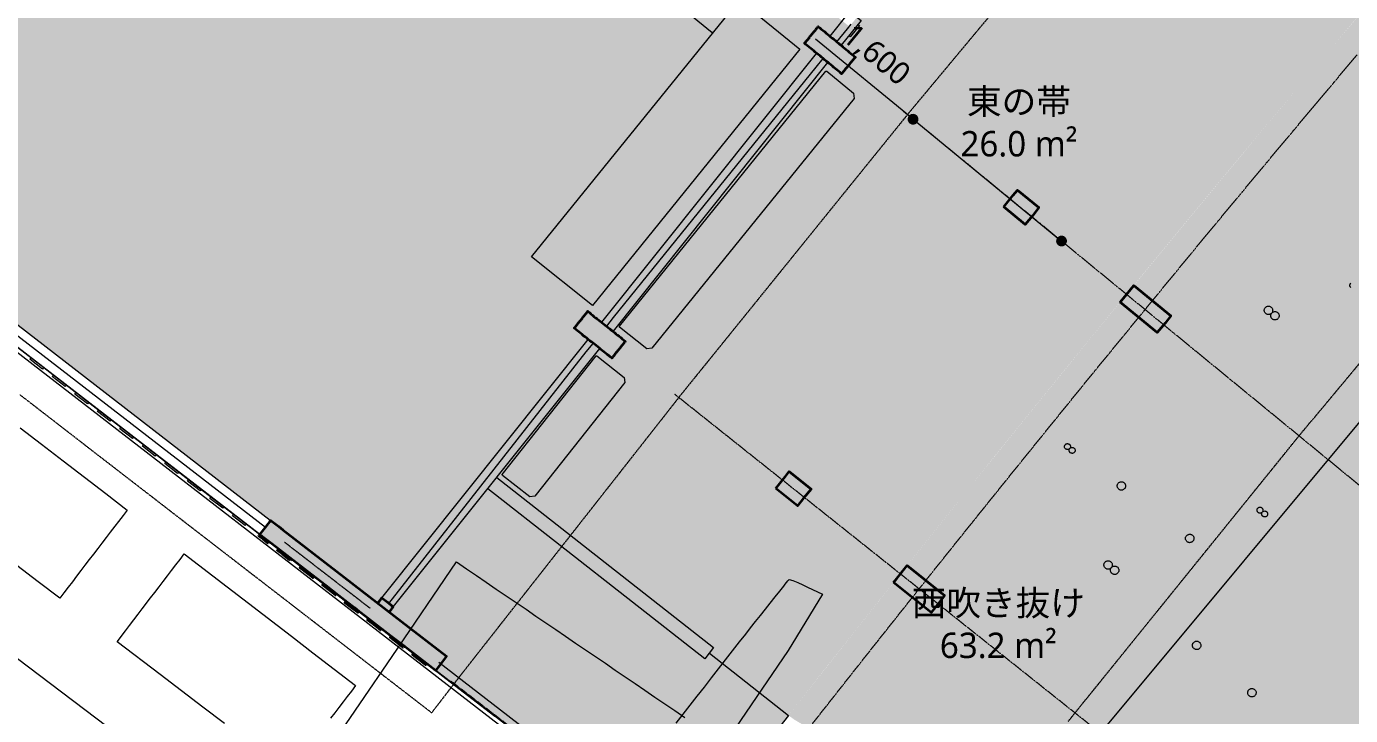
# Model space of a CAD drawing. Header units: millimetres. Extents: x -31757 to 121236, y -27283 to 63658.
# Drawn here: x 35036 to 46065, y 30029 to 35771 of the extents above; entities that cross this region are included whole.
import ezdxf

# ---------------------------------------------------------------- set-up
doc = ezdxf.new("R2010")
doc.units = ezdxf.units.MM
for name, pattern in [('DASHDOT', [3.556, 2.54, -0.508, 0, -0.508]), ('DASHED', [1.524, 1.27, -0.254]), ('PHANTOM', [6.35, 3.175, -0.635, 0.635, -0.635, 0.635, -0.635])]:
    doc.linetypes.add(name, pattern=pattern)
for name, color, linetype, lineweight in [('01_切断（構造・壁）', 7, 'Continuous', 35), ('03_切断（ガラス）', 5, 'Continuous', 13), ('06_部屋の色', 8, 'Continuous', 0), ('07_切断（建具）', 7, 'Continuous', 18), ('10_見えがかり', 7, 'Continuous', 13), ('11_見えがかり（家具）', 8, 'Continuous', 9), ('13_見えがかり（窓台・隠れた窓）', 7, 'DASHED', 9), ('20_上部（屋根の外形・梁）', 8, 'PHANTOM', 9), ('30_敷地・外構', 8, 'Continuous', 9), ('40_通り芯', 1, 'DASHDOT', 9), ('50_寸法', 3, 'Continuous', 9), ('60_部屋名・面積', 7, 'Continuous', 13)]:
    doc.layers.add(name, color=color, linetype=linetype, lineweight=lineweight)
doc.styles.add('JP', font='NotoSansCJKjp-Regular.otf')

msp = doc.modelspace()

# ---------------------------------------------------------------- hatches: boundary and pattern name
at = {"layer": '01_切断（構造・壁）'}
for points in [[(41836, 35389), (41831, 35382), (41826, 35377), (41813, 35388), (41801, 35398), (41787, 35409), (41775, 35419), (41761, 35430), (41749, 35440), (41736, 35452), (41723, 35462), (41710, 35473), (41698, 35483), (41684, 35494), (41672, 35504), (41658, 35515), (41646, 35525), (41632, 35536), (41620, 35546), (41607, 35557), (41595, 35567), (41581, 35578), (41569, 35588), (41555, 35599), (41543, 35609), (41529, 35621), (41517, 35631), (41522, 35637), (41527, 35642), (41532, 35648), (41536, 35654), (41541, 35660), (41546, 35665), (41551, 35672), (41555, 35677), (41560, 35683), (41565, 35689), (41570, 35695), (41574, 35700), (41579, 35706), (41584, 35712), (41589, 35718), (41593, 35723), (41598, 35730), (41603, 35735), (41608, 35741), (41612, 35747), (41617, 35753), (41622, 35758), (41627, 35764), (41631, 35770), (41645, 35759), (41657, 35749), (41671, 35738), (41683, 35728), (41697, 35716), (41709, 35706), (41722, 35695), (41734, 35685), (41748, 35674), (41760, 35664), (41774, 35653), (41786, 35643), (41800, 35632), (41812, 35622), (41825, 35611), (41837, 35601), (41851, 35589), (41863, 35579), (41877, 35568), (41889, 35558), (41903, 35547), (41915, 35537), (41928, 35526), (41941, 35516), (41936, 35510), (41931, 35504), (41926, 35498), (41922, 35493), (41917, 35487), (41912, 35481), (41907, 35475), (41903, 35470), (41898, 35464), (41893, 35458), (41888, 35452), (41884, 35446), (41879, 35440), (41874, 35435), (41869, 35429), (41865, 35423), (41859, 35417), (41855, 35412), (41850, 35406), (41846, 35400), (41840, 35394)], [(43176, 34269), (43256, 34366), (43291, 34408), (43470, 34261), (43416, 34194), (43356, 34122)], [(44146, 33474), (44173, 33506), (44260, 33613), (44569, 33359), (44520, 33299), (44455, 33220)], [(39921, 33019), (39916, 33012), (39912, 33007), (39898, 33018), (39886, 33028), (39872, 33038), (39860, 33048), (39846, 33059), (39834, 33069), (39820, 33080), (39808, 33090), (39794, 33101), (39782, 33111), (39768, 33122), (39756, 33131), (39742, 33142), (39729, 33152), (39716, 33163), (39703, 33173), (39690, 33184), (39677, 33194), (39664, 33205), (39651, 33214), (39637, 33225), (39625, 33235), (39611, 33246), (39599, 33256), (39604, 33262), (39608, 33268), (39613, 33274), (39618, 33279), (39623, 33286), (39627, 33291), (39632, 33297), (39636, 33303), (39641, 33309), (39646, 33315), (39651, 33321), (39655, 33326), (39660, 33332), (39664, 33338), (39669, 33344), (39674, 33350), (39679, 33356), (39683, 33362), (39688, 33368), (39693, 33373), (39697, 33379), (39702, 33385), (39707, 33391), (39711, 33397), (39725, 33386), (39737, 33376), (39751, 33365), (39763, 33355), (39777, 33344), (39789, 33334), (39803, 33323), (39816, 33314), (39829, 33303), (39842, 33293), (39855, 33282), (39868, 33272), (39881, 33261), (39894, 33251), (39907, 33240), (39920, 33231), (39934, 33220), (39946, 33210), (39960, 33199), (39972, 33189), (39986, 33178), (39998, 33168), (40012, 33157), (40024, 33147), (40019, 33141), (40015, 33136), (40010, 33130), (40005, 33124), (40000, 33118), (39996, 33112), (39991, 33106), (39987, 33101), (39982, 33094), (39977, 33089), (39972, 33083), (39968, 33077), (39963, 33071), (39959, 33065), (39954, 33059), (39949, 33054), (39944, 33048), (39940, 33042), (39935, 33036), (39931, 33030), (39926, 33024)], [(41277, 31920), (41355, 32017), (41389, 32061), (41571, 31916), (41509, 31839), (41459, 31775)], [(37138, 31603), (37171, 31577), (37621, 31230), (38161, 30813), (38535, 30523), (38535, 30523), (38535, 30523), (38475, 30445), (38445, 30406), (38444, 30405), (38444, 30405), (38444, 30405), (38207, 30587), (38193, 30599), (38189, 30601), (38069, 30694), (37635, 31030), (37529, 31111), (37349, 31250), (37080, 31459), (37003, 31518), (36980, 31536), (37023, 31592), (37051, 31629), (37063, 31644), (37067, 31649), (37071, 31655), (37071, 31655), (37071, 31655)], [(37006, 31497), (36971, 31524), (36975, 31530), (36980, 31536), (37015, 31509), (37055, 31478), (37049, 31470), (37046, 31466)], [(37233, 31321), (37167, 31373), (37128, 31402), (37127, 31404), (37133, 31411), (37136, 31415), (37137, 31414), (37176, 31385), (37243, 31333), (37239, 31329)], [(37382, 31206), (37314, 31259), (37317, 31263), (37323, 31270), (37392, 31218), (37430, 31188), (37427, 31184), (37421, 31176)], [(42259, 31138), (42285, 31171), (42371, 31278), (42684, 31029), (42636, 30969), (42572, 30888)], [(37570, 31061), (37502, 31114), (37505, 31118), (37511, 31126), (37579, 31073), (37618, 31043), (37614, 31039), (37609, 31031)], [(37758, 30916), (37689, 30969), (37693, 30973), (37698, 30981), (37767, 30928), (37805, 30898), (37802, 30894), (37796, 30886)], [(37914, 30795), (37877, 30824), (37883, 30832), (37886, 30836), (37923, 30807), (37993, 30753), (37987, 30745), (37984, 30741)], [(38102, 30650), (38064, 30679), (38070, 30687), (38074, 30691), (38111, 30662), (38180, 30608), (38174, 30600), (38171, 30596)], [(38289, 30505), (38252, 30534), (38258, 30542), (38261, 30546), (38298, 30517), (38368, 30463), (38362, 30455), (38359, 30451)]]:
    msp.add_hatch(color=7, dxfattribs=at).paths.add_polyline_path(points)
at = {"layer": '06_部屋の色', "true_color": 0xe9dfcf}
h = msp.add_hatch(color=8, dxfattribs=at)
h.paths.add_polyline_path([(41967, 30770), (42315, 31207), (42442, 31367), (42919, 31963), (43399, 32557), (43881, 33150), (44200, 33539), (44365, 33740), (44851, 34329), (45339, 34916), (45829, 35501), (46125, 35850), (46125, 35850), (46187, 35924), (46189, 35923), (47685, 37667), (47984, 38015), (47986, 38017), (48082, 38128), (48082, 38129), (48082, 38129), (48097, 38145), (48132, 38185), (48164, 38221), (48182, 38241), (49656, 39910), (49971, 40267), (49973, 40268), (50070, 40378), (50070, 40378), (50070, 40378), (50070, 40378), (50070, 40378), (50081, 40390), (50128, 40442), (50171, 40490), (51671, 42137), (51991, 42489), (51993, 42491), (52091, 42599), (52092, 42600), (52107, 42616), (52194, 42709), (52633, 43177), (52741, 43293), (52764, 43317), (54145, 44790), (54145, 44790), (54145, 44790), (54145, 44790), (56062, 46776), (56226, 46947), (56230, 46951), (56619, 47342), (56654, 47378), (56651, 47382), (57158, 47895), (57697, 48436), (58061, 48799), (58064, 48796), (58321, 49055), (58347, 49081), (58347, 49081), (60377, 51065), (60491, 51176), (60495, 51180), (60495, 51180), (60495, 51180), (60613, 51292), (60817, 51486), (60930, 51593), (60929, 51595), (61146, 51801), (61148, 51800), (61658, 52283), (61656, 52285), (62561, 53144), (62563, 53142), (62607, 53185), (62934, 52836), (62999, 52898), (62999, 52898), (62999, 52898), (62999, 52898), (63065, 52959), (62739, 53308), (62784, 53349), (62782, 53351), (64437, 54875), (64438, 54874), (64815, 55221), (64813, 55222), (64880, 55283), (66090, 53950), (65530, 53441), (64973, 52929), (64418, 52415), (63902, 51934), (63312, 51381), (62763, 50861), (62215, 50339), (61742, 49884), (61125, 49288), (60583, 48760), (60044, 48230), (59613, 47804), (58970, 47163), (58436, 46627), (57904, 46089), (57514, 45692), (57514, 45692), (57374, 45549), (56846, 45006), (56320, 44462), (55796, 43916), (55448, 43551), (55448, 43551), (55274, 43368), (54754, 42818), (54236, 42266), (53721, 41713), (53416, 41383), (53207, 41157), (52695, 40599), (52186, 40040), (51679, 39478), (51412, 39181), (51173, 38915), (50670, 38350), (50169, 37783), (49670, 37214), (49441, 36952), (49173, 36643), (48678, 36070), (48186, 35496), (47695, 34920), (47499, 34688), (47207, 34342), (46721, 33762), (46236, 33180), (45755, 32597), (45595, 32401), (45275, 32011), (44797, 31424), (44322, 30835), (43849, 30245), (43726, 30090), (43378, 29652), (43230, 29465), (42762, 29834), (42720, 29861), (42671, 29881), (42618, 29894), (42562, 29903), (42502, 29908), (42441, 29911), (42316, 29914), (42255, 29917), (42192, 29917), (42123, 29911), (42051, 29900), (41904, 29875), (41834, 29866), (41767, 29862), (41707, 29867), (41655, 29881), (41608, 29902), (41561, 29923), (41515, 29946), (41471, 29971), (41429, 29997), (41388, 30026), (40499, 28894), (41023, 29569), (41494, 30170)])
h.paths.add_polyline_path([(46390, 35759), (46284, 35849), (46279, 35843), (46218, 35771), (46336, 35671), (46342, 35678), (46402, 35750)], flags=0)
at = {"layer": '06_部屋の色', "true_color": 0xc9c1e3}
msp.add_hatch(color=8, dxfattribs=at).paths.add_polyline_path([(31827, 37732), (31827, 37734), (31827, 37734), (31827, 37735), (31827, 37735), (31828, 37738), (31830, 37744), (31870, 37913), (31870, 37913), (31922, 38079), (31926, 38092), (31989, 38254), (31994, 38266), (32067, 38424), (32072, 38436), (32156, 38589), (32162, 38600), (32256, 38749), (32263, 38760), (32273, 38774), (32283, 38789), (32399, 38959), (32423, 38995), (34416, 41918), (41890, 35770), (41407, 35180), (40926, 34589), (40447, 33995), (39970, 33400), (39495, 32804), (39023, 32205), (38553, 31605), (38240, 31204), (38022, 30922), (33553, 34376), (33243, 34616), (32897, 34883), (32878, 34898), (32877, 34898), (32874, 34901), (32730, 35020), (32594, 35149), (32592, 35150), (32591, 35152), (32591, 35152), (32473, 35278), (32366, 35178), (32362, 35175), (32352, 35186), (32227, 35339), (32113, 35499), (32010, 35667), (31918, 35841), (31839, 36017), (31972, 36076), (31978, 36079), (31913, 36254), (31913, 36257), (31860, 36434), (31860, 36436), (31819, 36616), (31818, 36619), (31790, 36801), (31789, 36803), (31772, 36987), (31772, 36988), (31768, 37172), (31768, 37174), (31768, 37174), (31768, 37177), (31775, 37361), (31775, 37364), (31795, 37547), (31795, 37550), (31827, 37731), (31827, 37732), (31827, 37732)])
at = {"layer": '06_部屋の色', "true_color": 0xe9dfcf}
for points in [[(46010, 35948), (46124, 35851), (45802, 35468), (45480, 35085), (45159, 34701), (44839, 34316), (44361, 33737), (44044, 33350), (43727, 32962), (43412, 32574), (43097, 32185), (42627, 31599), (42315, 31208), (42003, 30816), (41693, 30424), (41384, 30030), (38866, 32005), (39338, 32604), (39653, 33003), (39970, 33400), (40288, 33797), (40606, 34193), (40926, 34589), (41246, 34983), (41568, 35377), (41890, 35770), (42214, 36162), (42538, 36553), (42863, 36944), (43190, 37334), (43681, 37917), (45590, 36303), (46077, 36877), (46567, 37450), (47058, 38021), (47552, 38590), (47967, 38228), (47474, 37661), (46984, 37092), (46496, 36520)], [(44203, 33543), (46119, 35842), (46336, 35659), (46342, 35667), (56560, 27029), (55663, 25952), (55690, 25929), (54793, 24853)], [(43918, 27824), (43896, 27877), (43875, 27931), (43855, 27987), (43836, 28044), (43818, 28102), (43800, 28160), (43782, 28218), (43764, 28276), (43746, 28334), (43727, 28391), (43707, 28447), (43687, 28502), (43665, 28555), (43643, 28608), (43623, 28664), (43605, 28722), (43588, 28781), (43571, 28841), (43555, 28901), (43538, 28961), (43521, 29020), (43503, 29077), (43483, 29133), (43462, 29187), (43438, 29238), (43411, 29285), (43382, 29328), (43348, 29367), (43311, 29400), (43272, 29431), (43233, 29462), (43230, 29465), (43333, 29596), (43625, 29964), (43723, 30086), (43918, 30331), (44212, 30698), (44507, 31064), (44802, 31430), (45098, 31795), (45396, 32159), (45595, 32402), (45693, 32522), (45992, 32885), (46292, 33247), (46592, 33608), (46894, 33969), (47196, 34329), (47499, 34688), (55441, 27974), (55154, 27633), (54867, 27292), (54581, 26949), (54296, 26606), (54012, 26263), (53728, 25919), (53637, 25808), (53634, 25804), (53445, 25574), (53163, 25228), (52882, 24882), (52602, 24535), (52322, 24188), (52044, 23840), (51858, 23607), (51766, 23491), (51489, 23142), (51212, 22792), (50973, 22487), (50940, 22519), (50904, 22553), (50867, 22587), (50829, 22620), (50753, 22686), (50715, 22718), (50677, 22751), (50639, 22783), (50601, 22816), (50563, 22848), (50524, 22880), (50486, 22912), (50447, 22943), (50408, 22974), (50369, 23005), (50328, 23035), (50286, 23062), (50242, 23087), (50197, 23110), (50150, 23132), (50102, 23152), (50054, 23171), (50005, 23190), (49956, 23209), (49907, 23227), (49858, 23246), (49810, 23265), (49762, 23286), (49716, 23307), (49670, 23330), (49626, 23355), (49584, 23382), (49543, 23412), (49506, 23445), (49471, 23481), (49439, 23522), (49410, 23565), (49382, 23611), (49356, 23658), (49331, 23708), (49307, 23758), (49259, 23859), (49235, 23910), (49210, 23959), (49184, 24007), (49157, 24053), (49129, 24099), (49102, 24145), (49076, 24193), (49050, 24241), (49025, 24289), (48999, 24338), (48973, 24386), (48947, 24433), (48920, 24480), (48892, 24526), (48863, 24570), (48833, 24612), (48801, 24652), (48767, 24690), (48731, 24726), (48693, 24758), (48653, 24787), (48610, 24814), (48565, 24838), (48519, 24860), (48471, 24879), (48421, 24897), (48370, 24913), (48319, 24928), (48266, 24942), (48213, 24956), (48159, 24968), (48105, 24981), (48052, 24993), (47998, 25006), (47945, 25019), (47893, 25034), (47841, 25049), (47790, 25065), (47740, 25082), (47688, 25097), (47636, 25111), (47583, 25125), (47530, 25138), (47477, 25151), (47423, 25164), (47370, 25178), (47318, 25192), (47266, 25207), (47216, 25224), (47166, 25241), (47118, 25261), (47071, 25283), (47026, 25306), (46984, 25333), (46943, 25362), (46905, 25395), (46869, 25430), (46835, 25468), (46803, 25508), (46773, 25551), (46744, 25595), (46716, 25640), (46689, 25687), (46663, 25734), (46637, 25782), (46611, 25830), (46584, 25877), (46558, 25924), (46530, 25970), (46502, 26015), (46473, 26059), (46442, 26100), (46409, 26140), (46375, 26177), (46339, 26212), (46303, 26248), (46267, 26283), (46231, 26318), (46195, 26353), (46159, 26388), (46123, 26423), (46087, 26458), (46050, 26492), (46013, 26526), (45976, 26560), (45939, 26593), (45901, 26626), (45863, 26659), (45825, 26691), (45787, 26723), (45748, 26755), (45709, 26786), (45667, 26814), (45623, 26838), (45575, 26859), (45525, 26875), (45472, 26889), (45418, 26901), (45363, 26912), (45307, 26921), (45250, 26931), (45194, 26940), (45138, 26950), (45084, 26962), (45031, 26975), (44980, 26991), (44932, 27011), (44886, 27034), (44843, 27059), (44799, 27084), (44755, 27110), (44712, 27135), (44669, 27161), (44626, 27188), (44583, 27214), (44540, 27241), (44498, 27267), (44456, 27295), (44414, 27322), (44372, 27350), (44331, 27379), (44290, 27407), (44249, 27436), (44209, 27466), (44169, 27496), (44129, 27527), (44091, 27559), (44056, 27596), (44024, 27636), (43994, 27679), (43967, 27725), (43941, 27773)], [(53004, 22695), (42316, 31208), (44203, 33543), (54766, 24875), (53885, 23785), (53912, 23763), (53031, 22673)], [(41389, 30026), (42316, 31208), (53004, 22695), (52139, 21593), (52167, 21571), (52138, 21534), (52059, 21596), (52020, 21627), (51980, 21658), (51941, 21688), (51902, 21719), (51862, 21750), (51823, 21781), (51784, 21812), (51705, 21874), (51666, 21904), (51626, 21935), (51587, 21966), (51548, 21997), (51508, 22028), (51469, 22059), (51430, 22090), (51390, 22120), (51351, 22151), (51311, 22182), (51272, 22213), (51233, 22244), (51195, 22277), (51158, 22310), (51121, 22344), (51085, 22379), (51049, 22414), (51012, 22449), (50976, 22484), (50940, 22519), (50904, 22553), (50867, 22587), (50829, 22620), (50753, 22686), (50715, 22718), (50677, 22751), (50639, 22783), (50601, 22816), (50563, 22848), (50524, 22880), (50486, 22912), (50447, 22943), (50408, 22974), (50369, 23005), (50328, 23035), (50286, 23062), (50242, 23087), (50197, 23110), (50150, 23132), (50102, 23152), (50054, 23171), (50005, 23190), (49956, 23209), (49907, 23227), (49858, 23246), (49810, 23265), (49762, 23286), (49716, 23307), (49670, 23330), (49626, 23355), (49584, 23382), (49543, 23412), (49506, 23445), (49471, 23481), (49439, 23522), (49410, 23565), (49382, 23611), (49356, 23658), (49331, 23708), (49307, 23758), (49259, 23859), (49235, 23910), (49210, 23959), (49184, 24007), (49157, 24053), (49129, 24099), (49102, 24145), (49076, 24193), (49050, 24241), (49025, 24289), (48999, 24338), (48973, 24386), (48947, 24433), (48920, 24480), (48892, 24526), (48863, 24570), (48833, 24612), (48801, 24652), (48767, 24690), (48731, 24726), (48693, 24758), (48653, 24787), (48610, 24814), (48565, 24838), (48519, 24860), (48471, 24879), (48421, 24897), (48370, 24913), (48319, 24928), (48266, 24942), (48213, 24956), (48159, 24968), (48105, 24981), (48052, 24993), (47998, 25006), (47945, 25019), (47893, 25034), (47841, 25049), (47790, 25065), (47740, 25082), (47688, 25097), (47636, 25111), (47583, 25125), (47530, 25138), (47477, 25151), (47423, 25164), (47370, 25178), (47318, 25192), (47266, 25207), (47216, 25224), (47166, 25241), (47118, 25261), (47071, 25283), (47026, 25306), (46984, 25333), (46943, 25362), (46905, 25395), (46869, 25430), (46835, 25468), (46803, 25508), (46773, 25551), (46744, 25595), (46716, 25640), (46689, 25687), (46663, 25734), (46637, 25782), (46611, 25830), (46584, 25877), (46558, 25924), (46530, 25970), (46502, 26015), (46473, 26059), (46442, 26100), (46409, 26140), (46375, 26177), (46339, 26212), (46303, 26248), (46267, 26283), (46231, 26318), (46195, 26353), (46159, 26388), (46123, 26423), (46087, 26458), (46050, 26492), (46013, 26526), (45976, 26560), (45939, 26593), (45901, 26626), (45863, 26659), (45825, 26691), (45787, 26723), (45748, 26755), (45709, 26786), (45667, 26814), (45623, 26838), (45575, 26859), (45525, 26875), (45472, 26889), (45418, 26901), (45363, 26912), (45307, 26921), (45250, 26931), (45194, 26940), (45138, 26950), (45084, 26962), (45031, 26975), (44980, 26991), (44932, 27011), (44886, 27034), (44843, 27059), (44799, 27084), (44755, 27110), (44712, 27135), (44669, 27161), (44626, 27188), (44583, 27214), (44540, 27241), (44498, 27267), (44456, 27295), (44414, 27322), (44372, 27350), (44331, 27379), (44290, 27407), (44249, 27436), (44209, 27466), (44169, 27496), (44129, 27527), (44091, 27559), (44056, 27596), (44024, 27636), (43994, 27679), (43967, 27725), (43941, 27773), (43918, 27824), (43896, 27877), (43875, 27931), (43855, 27987), (43836, 28044), (43818, 28102), (43800, 28160), (43782, 28218), (43764, 28276), (43746, 28334), (43727, 28391), (43707, 28447), (43687, 28502), (43665, 28555), (43643, 28608), (43623, 28664), (43605, 28722), (43588, 28781), (43571, 28841), (43555, 28901), (43538, 28961), (43521, 29020), (43503, 29077), (43483, 29133), (43462, 29187), (43438, 29238), (43411, 29285), (43382, 29328), (43348, 29367), (43311, 29400), (42880, 29741), (42801, 29803), (42762, 29834), (42720, 29861), (42671, 29881), (42619, 29894), (42562, 29903), (42502, 29908), (42441, 29911), (42378, 29912), (42316, 29914), (42255, 29917), (42192, 29917), (42123, 29911), (42051, 29900), (41977, 29887), (41904, 29875), (41834, 29866), (41767, 29862), (41707, 29867), (41655, 29881), (41608, 29902), (41561, 29923), (41515, 29946), (41471, 29971), (41428, 29997)]]:
    msp.add_hatch(color=8, dxfattribs=at).paths.add_polyline_path(points)
at = {"layer": '06_部屋の色', "true_color": 0xd8ccb8}
msp.add_hatch(color=8, dxfattribs=at).paths.add_polyline_path([(40461, 28846), (37929, 30802), (38240, 31204), (38553, 31605), (38866, 32005), (41384, 30030), (40921, 29439)])
at = {"layer": '50_寸法'}
for points in [[(42456, 34970), (42450, 34963), (42443, 34958), (42435, 34955), (42426, 34953), (42417, 34953), (42409, 34954), (42400, 34958), (42393, 34962), (42387, 34969), (42382, 34976), (42378, 34984), (42376, 34993), (42376, 35001), (42378, 35010), (42381, 35018), (42386, 35026), (42392, 35032), (42399, 35037), (42407, 35041), (42416, 35042), (42425, 35043), (42433, 35041), (42442, 35038), (42449, 35033), (42455, 35027), (42460, 35020), (42464, 35011), (42466, 35003), (42466, 34994), (42464, 34985), (42461, 34977)], [(43693, 33955), (43687, 33948), (43680, 33943), (43672, 33940), (43663, 33938), (43654, 33938), (43646, 33940), (43637, 33943), (43630, 33948), (43624, 33954), (43619, 33961), (43615, 33969), (43613, 33978), (43613, 33986), (43615, 33995), (43618, 34003), (43623, 34011), (43629, 34017), (43636, 34022), (43644, 34026), (43653, 34027), (43662, 34028), (43670, 34026), (43679, 34023), (43686, 34018), (43692, 34012), (43697, 34005), (43701, 33996), (43703, 33988), (43703, 33979), (43701, 33970), (43698, 33962)]]:
    msp.add_hatch(color=7, dxfattribs=at).paths.add_polyline_path(points)

# ---------------------------------------------------------------- linework, layer by layer
at = {"layer": '01_切断（構造・壁）'}
for points in [[(41836, 35389), (41831, 35382), (41826, 35377), (41813, 35388), (41801, 35398), (41787, 35409), (41775, 35419), (41761, 35430), (41749, 35440), (41736, 35452), (41723, 35462), (41710, 35473), (41698, 35483), (41684, 35494), (41672, 35504), (41658, 35515), (41646, 35525), (41632, 35536), (41620, 35546), (41607, 35557), (41595, 35567), (41581, 35578), (41569, 35588), (41555, 35599), (41543, 35609), (41529, 35621), (41517, 35631), (41522, 35637), (41527, 35642), (41532, 35648), (41536, 35654), (41541, 35660), (41546, 35665), (41551, 35672), (41555, 35677), (41560, 35683), (41565, 35689), (41570, 35695), (41574, 35700), (41579, 35706), (41584, 35712), (41589, 35718), (41593, 35723), (41598, 35730), (41603, 35735), (41608, 35741), (41612, 35747), (41617, 35753), (41622, 35758), (41627, 35764), (41631, 35770), (41645, 35759), (41657, 35749), (41671, 35738), (41683, 35728), (41697, 35716), (41709, 35706), (41722, 35695), (41734, 35685), (41748, 35674), (41760, 35664), (41774, 35653), (41786, 35643), (41800, 35632), (41812, 35622), (41825, 35611), (41837, 35601), (41851, 35589), (41863, 35579), (41877, 35568), (41889, 35558), (41903, 35547), (41915, 35537), (41928, 35526), (41941, 35516), (41936, 35510), (41931, 35504), (41926, 35498), (41922, 35493), (41917, 35487), (41912, 35481), (41907, 35475), (41903, 35470), (41898, 35464), (41893, 35458), (41888, 35452), (41884, 35446), (41879, 35440), (41874, 35435), (41869, 35429), (41865, 35423), (41859, 35417), (41855, 35412), (41850, 35406), (41846, 35400), (41840, 35394), (41836, 35389)], [(43176, 34269), (43256, 34366), (43291, 34408), (43470, 34261), (43416, 34194), (43356, 34122), (43176, 34269)], [(44146, 33474), (44173, 33506), (44260, 33613), (44569, 33359), (44520, 33299), (44455, 33220), (44146, 33474)], [(39921, 33019), (39916, 33012), (39912, 33007), (39898, 33018), (39886, 33028), (39872, 33038), (39860, 33048), (39846, 33059), (39834, 33069), (39820, 33080), (39808, 33090), (39794, 33101), (39782, 33111), (39768, 33122), (39756, 33131), (39742, 33142), (39729, 33152), (39716, 33163), (39703, 33173), (39690, 33184), (39677, 33194), (39664, 33205), (39651, 33214), (39637, 33225), (39625, 33235), (39611, 33246), (39599, 33256), (39604, 33262), (39608, 33268), (39613, 33274), (39618, 33279), (39623, 33286), (39627, 33291), (39632, 33297), (39636, 33303), (39641, 33309), (39646, 33315), (39651, 33321), (39655, 33326), (39660, 33332), (39664, 33338), (39669, 33344), (39674, 33350), (39679, 33356), (39683, 33362), (39688, 33368), (39693, 33373), (39697, 33379), (39702, 33385), (39707, 33391), (39711, 33397), (39725, 33386), (39737, 33376), (39751, 33365), (39763, 33355), (39777, 33344), (39789, 33334), (39803, 33323), (39816, 33314), (39829, 33303), (39842, 33293), (39855, 33282), (39868, 33272), (39881, 33261), (39894, 33251), (39907, 33240), (39920, 33231), (39934, 33220), (39946, 33210), (39960, 33199), (39972, 33189), (39986, 33178), (39998, 33168), (40012, 33157), (40024, 33147), (40019, 33141), (40015, 33136), (40010, 33130), (40005, 33124), (40000, 33118), (39996, 33112), (39991, 33106), (39987, 33101), (39982, 33094), (39977, 33089), (39972, 33083), (39968, 33077), (39963, 33071), (39959, 33065), (39954, 33059), (39949, 33054), (39944, 33048), (39940, 33042), (39935, 33036), (39931, 33030), (39926, 33024), (39921, 33019)], [(41277, 31920), (41355, 32017), (41389, 32061), (41571, 31916), (41509, 31839), (41459, 31775), (41277, 31920)], [(37138, 31603), (37171, 31577), (37621, 31230), (38161, 30813), (38535, 30523), (38535, 30523), (38535, 30523), (38475, 30445), (38445, 30406), (38444, 30405), (38444, 30405), (38444, 30405), (38207, 30587), (38193, 30599), (38189, 30601), (38069, 30694), (37635, 31030), (37529, 31111), (37349, 31250), (37080, 31459), (37003, 31518), (36980, 31536), (37023, 31592), (37051, 31629), (37063, 31644), (37067, 31649), (37071, 31655), (37071, 31655), (37071, 31655), (37138, 31603)], [(37006, 31497), (36971, 31524), (36975, 31530), (36980, 31536), (37015, 31509), (37055, 31478), (37049, 31470), (37046, 31466), (37006, 31497)], [(37233, 31321), (37167, 31373), (37128, 31402), (37127, 31404), (37133, 31411), (37136, 31415), (37137, 31414), (37176, 31385), (37243, 31333), (37239, 31329), (37233, 31321)], [(37382, 31206), (37314, 31259), (37317, 31263), (37323, 31270), (37392, 31218), (37430, 31188), (37427, 31184), (37421, 31176), (37382, 31206)], [(42259, 31138), (42285, 31171), (42371, 31278), (42684, 31029), (42636, 30969), (42572, 30888), (42259, 31138)], [(37570, 31061), (37502, 31114), (37505, 31118), (37511, 31126), (37579, 31073), (37618, 31043), (37614, 31039), (37609, 31031), (37570, 31061)], [(37963, 30967), (37968, 30974), (37968, 30974), (37984, 30993), (37996, 31009), (38039, 30975), (38090, 30934)], [(37758, 30916), (37689, 30969), (37693, 30973), (37698, 30981), (37767, 30928), (37805, 30898), (37802, 30894), (37796, 30886), (37758, 30916)], [(38090, 30934), (38077, 30918), (38062, 30899), (38062, 30899), (38058, 30894)], [(37914, 30795), (37877, 30824), (37883, 30832), (37886, 30836), (37923, 30807), (37993, 30753), (37987, 30745), (37984, 30741), (37914, 30795)], [(38102, 30650), (38064, 30679), (38070, 30687), (38074, 30691), (38111, 30662), (38180, 30608), (38174, 30600), (38171, 30596), (38102, 30650)], [(38289, 30505), (38252, 30534), (38258, 30542), (38261, 30546), (38298, 30517), (38368, 30463), (38362, 30455), (38359, 30451), (38289, 30505)]]:
    msp.add_lwpolyline(points, dxfattribs=at)
at = {"layer": '03_切断（ガラス）'}
for points in [[(41787, 35644), (41874, 35750)], [(41874, 35750), (41906, 35789)], [(39926, 33345), (41613, 35432)], [(41613, 35432), (41671, 35503)], [(33071, 34655), (37027, 31597)], [(39869, 33273), (39926, 33345)], [(39698, 33059), (39755, 33130)], [(38054, 30963), (39698, 33059)]]:
    msp.add_lwpolyline(points, dxfattribs=at)
at = {"layer": '07_切断（建具）'}
msp.add_lwpolyline([(38471, 30473), (39254, 29868)], dxfattribs=at)
at = {"layer": '10_見えがかり'}
for points in [[(41731, 35691), (41895, 35896), (41988, 35821), (41823, 35615)], [(41964, 35787), (41975, 35778), (41898, 35685), (41889, 35693)], [(39828, 33306), (41616, 35547)], [(41709, 35471), (39922, 33231)], [(33119, 34709), (33119, 34709), (34448, 33682), (35778, 32654), (37067, 31658), (37063, 31652), (37059, 31647), (37059, 31647), (37019, 31596), (36976, 31539), (36976, 31539), (35686, 32536), (33027, 34590), (33075, 34652), (33119, 34709)], [(33670, 34051), (39873, 29257), (39892, 29282), (40191, 29051)], [(37997, 31010), (39714, 33162)], [(35063, 32998), (35071, 33008)], [(35178, 32926), (35170, 32916), (35063, 32998)], [(39808, 33087), (38091, 30936)], [(35251, 32853), (35259, 32863)], [(35366, 32781), (35358, 32771), (35251, 32853)], [(35438, 32708), (35446, 32718)], [(35553, 32636), (35545, 32626), (35438, 32708)], [(35626, 32563), (35634, 32573)], [(35741, 32491), (35733, 32481), (35626, 32563)], [(35814, 32418), (35821, 32429)], [(35928, 32346), (35920, 32336), (35814, 32418)], [(36001, 32273), (36009, 32284)], [(36116, 32201), (36108, 32191), (36001, 32273)], [(36189, 32128), (36197, 32139)], [(36303, 32056), (36295, 32046), (36189, 32128)], [(36376, 31983), (36384, 31994)], [(36491, 31911), (36483, 31901), (36376, 31983)], [(36564, 31838), (36572, 31849)], [(36679, 31766), (36671, 31756), (36564, 31838)], [(36751, 31693), (36759, 31704)], [(36866, 31621), (36858, 31611), (36751, 31693)], [(40725, 30547), (41384, 30030), (40921, 29439), (40685, 29134)], [(39866, 29305), (38445, 30403)]]:
    msp.add_lwpolyline(points, dxfattribs=at)
at = {"layer": '11_見えがかり（家具）'}
for points in [[(40753, 35723), (40749, 35718), (39819, 36477), (40242, 36993)], [(40975, 35994), (41477, 35582), (39750, 33446), (39242, 33851), (40975, 35994)], [(40204, 33084), (39977, 33265), (39976, 33272), (41695, 35398), (41702, 35398), (41926, 35215), (41930, 35172), (40246, 33089), (40204, 33084)], [(46067, 33597), (46065, 33599), (46063, 33602), (46061, 33605), (46060, 33608), (46060, 33611), (46060, 33615), (46060, 33618), (46061, 33621)], [(46061, 33621), (46062, 33624), (46063, 33627), (46065, 33630), (46067, 33632)], [(45352, 33423), (45354, 33427), (45357, 33430), (45361, 33433), (45365, 33436), (45369, 33438), (45373, 33439), (45378, 33440), (45382, 33440), (45387, 33440), (45391, 33439), (45396, 33437), (45400, 33435), (45403, 33432), (45407, 33429), (45410, 33426), (45412, 33422), (45414, 33418), (45416, 33414), (45416, 33409), (45417, 33404), (45416, 33400), (45415, 33395), (45414, 33391), (45412, 33387), (45409, 33383), (45406, 33380), (45402, 33377), (45399, 33374), (45394, 33373), (45390, 33371), (45386, 33370), (45381, 33370), (45376, 33370), (45372, 33371), (45368, 33373), (45364, 33375), (45360, 33378), (45356, 33381), (45353, 33384), (45351, 33388), (45349, 33392), (45348, 33397), (45347, 33401), (45347, 33406), (45347, 33410), (45348, 33415), (45349, 33419), (45352, 33423)], [(45415, 33388), (45415, 33389), (45419, 33391), (45423, 33393), (45427, 33394), (45432, 33395), (45436, 33395), (45441, 33395), (45445, 33394), (45450, 33393), (45454, 33390), (45457, 33388), (45461, 33385), (45464, 33381), (45466, 33377), (45468, 33373), (45470, 33369), (45470, 33364), (45471, 33360), (45470, 33355), (45469, 33351), (45468, 33347), (45466, 33342), (45463, 33339), (45460, 33335), (45456, 33332), (45453, 33330), (45448, 33328), (45444, 33327), (45440, 33326), (45435, 33325), (45430, 33326), (45426, 33327), (45422, 33328), (45418, 33330), (45414, 33333), (45410, 33336), (45407, 33340), (45405, 33344), (45403, 33348), (45402, 33352), (45401, 33357), (45401, 33361), (45401, 33366), (45402, 33370), (45403, 33374), (45404, 33376)], [(39787, 33026), (40014, 32846), (40019, 32803), (39270, 31856), (39228, 31851), (39000, 32030), (38999, 32037), (39780, 33026), (39787, 33026)], [(34983, 32426), (35161, 32289), (35340, 32152), (35518, 32015), (35696, 31878), (35875, 31741), (35840, 31695), (35734, 31557), (35699, 31511), (35664, 31466), (35629, 31420), (35593, 31374), (35558, 31328), (35523, 31282), (35488, 31236), (35453, 31190), (35418, 31144), (35383, 31098), (35348, 31052), (35313, 31006), (35134, 31143), (34955, 31279)], [(43684, 32277), (43685, 32280), (43686, 32283), (43688, 32285), (43690, 32288), (43693, 32290), (43695, 32292), (43698, 32293), (43702, 32294), (43705, 32295), (43708, 32295), (43711, 32294), (43714, 32294), (43718, 32293), (43720, 32291), (43723, 32289), (43726, 32287), (43728, 32285), (43729, 32282), (43731, 32279), (43732, 32276), (43732, 32273), (43733, 32269), (43732, 32266), (43732, 32263), (43731, 32260), (43729, 32257), (43727, 32254), (43722, 32250), (43717, 32246), (43714, 32245), (43710, 32245), (43707, 32245), (43704, 32245), (43701, 32246), (43698, 32247), (43695, 32248), (43692, 32250), (43690, 32252), (43688, 32255), (43686, 32258), (43684, 32261), (43683, 32264), (43683, 32267), (43683, 32270), (43683, 32273), (43684, 32277)], [(43732, 32259), (43734, 32260), (43737, 32262), (43740, 32263), (43744, 32263), (43747, 32263), (43750, 32263), (43753, 32262), (43756, 32261), (43759, 32260), (43762, 32258), (43764, 32256), (43767, 32253), (43768, 32250), (43770, 32247), (43771, 32244), (43771, 32241), (43771, 32238), (43771, 32235), (43771, 32231), (43769, 32228), (43768, 32225), (43766, 32223), (43761, 32218), (43756, 32215), (43753, 32214), (43749, 32213), (43746, 32213), (43743, 32214), (43740, 32214), (43737, 32215), (43734, 32217), (43731, 32219), (43728, 32221), (43726, 32223), (43725, 32226), (43723, 32229), (43722, 32232), (43722, 32235), (43721, 32239), (43722, 32242), (43722, 32245)], [(43722, 32245), (43723, 32248)], [(38954, 32013), (40760, 30595)], [(40760, 30595), (40687, 30501), (38878, 31919)], [(44127, 31960), (44129, 31964), (44132, 31967), (44136, 31970), (44140, 31972), (44144, 31974), (44148, 31976), (44153, 31977), (44157, 31977), (44162, 31976), (44166, 31976), (44171, 31974), (44175, 31972), (44179, 31969), (44182, 31966), (44185, 31963), (44187, 31959), (44189, 31955), (44191, 31950), (44192, 31946), (44192, 31941), (44191, 31937), (44190, 31932), (44189, 31928), (44187, 31924), (44184, 31920), (44181, 31917), (44178, 31914), (44174, 31911), (44170, 31909), (44165, 31908), (44161, 31907), (44156, 31907), (44152, 31907), (44147, 31908), (44143, 31910), (44139, 31912), (44135, 31914), (44132, 31918), (44129, 31921), (44126, 31925), (44124, 31929), (44123, 31933), (44122, 31938), (44122, 31942), (44122, 31947), (44123, 31952), (44125, 31956), (44127, 31960)], [(45287, 31747), (45289, 31750), (45290, 31753), (45292, 31756), (45294, 31758), (45297, 31760), (45299, 31762), (45302, 31763), (45305, 31764), (45309, 31765), (45312, 31765), (45315, 31765), (45318, 31764), (45321, 31763), (45324, 31762), (45327, 31760), (45329, 31758), (45332, 31755), (45333, 31752), (45335, 31749), (45336, 31746), (45336, 31743), (45337, 31740), (45336, 31736), (45336, 31733), (45334, 31730), (45333, 31727), (45331, 31725), (45326, 31720), (45321, 31717), (45318, 31716), (45314, 31715), (45311, 31715), (45308, 31715), (45305, 31716), (45302, 31717), (45299, 31719), (45296, 31721), (45294, 31723), (45291, 31725), (45290, 31728), (45288, 31731), (45287, 31734), (45287, 31737), (45287, 31741), (45287, 31744), (45287, 31747)], [(45336, 31729), (45338, 31730), (45341, 31732), (45344, 31733), (45347, 31733), (45351, 31734), (45354, 31733), (45357, 31733), (45360, 31731), (45363, 31730), (45366, 31728), (45368, 31726), (45370, 31723), (45372, 31721), (45374, 31718), (45375, 31715), (45375, 31711), (45375, 31708), (45375, 31705), (45374, 31702), (45373, 31699), (45372, 31696), (45370, 31693), (45365, 31688), (45359, 31685), (45356, 31684), (45353, 31684), (45350, 31684), (45347, 31684), (45343, 31685), (45340, 31686), (45337, 31687), (45335, 31689), (45332, 31691), (45330, 31694), (45328, 31696), (45327, 31699), (45326, 31703), (45325, 31706), (45325, 31709), (45326, 31712), (45326, 31715)], [(45326, 31715), (45327, 31718)], [(44696, 31522), (44699, 31526), (44702, 31530), (44705, 31532), (44709, 31535), (44713, 31537), (44718, 31538), (44722, 31539), (44727, 31539), (44731, 31539), (44736, 31538), (44740, 31536), (44744, 31534), (44748, 31532), (44751, 31529), (44754, 31525), (44757, 31521), (44759, 31517), (44760, 31513), (44761, 31508), (44761, 31504), (44761, 31499), (44760, 31495), (44758, 31490), (44756, 31486), (44753, 31483), (44750, 31479), (44747, 31476), (44743, 31474), (44739, 31472), (44735, 31470), (44730, 31470), (44725, 31469), (44721, 31470), (44716, 31471), (44712, 31472), (44708, 31474), (44704, 31477), (44701, 31480), (44698, 31484), (44695, 31487), (44693, 31492), (44692, 31496), (44691, 31500), (44691, 31505), (44691, 31510), (44692, 31514), (44694, 31518), (44696, 31522)], [(36070, 31009), (36105, 31055), (36140, 31101), (36175, 31146), (36210, 31192), (36245, 31238), (36280, 31284), (36315, 31329), (36350, 31375), (36707, 31101), (36886, 30964), (37242, 30689), (37421, 30552), (37777, 30278), (37743, 30232), (37708, 30187), (37673, 30142), (37638, 30096), (37604, 30051), (37569, 30006)], [(44016, 31301), (44019, 31305), (44022, 31308), (44025, 31311), (44029, 31314), (44033, 31316), (44038, 31317), (44042, 31318), (44047, 31318), (44051, 31318), (44056, 31317), (44060, 31315), (44064, 31313), (44068, 31311), (44071, 31307), (44074, 31304), (44077, 31300), (44079, 31296), (44080, 31292), (44081, 31287), (44081, 31283), (44081, 31278), (44080, 31273), (44078, 31269), (44076, 31265), (44074, 31261), (44070, 31258), (44067, 31255), (44063, 31253), (44059, 31251), (44055, 31249), (44050, 31248), (44046, 31248), (44041, 31249), (44036, 31249), (44032, 31251), (44028, 31253), (44024, 31256), (44021, 31259), (44018, 31262), (44016, 31266), (44014, 31270), (44012, 31275), (44011, 31279), (44011, 31284), (44011, 31288), (44012, 31293), (44014, 31297), (44016, 31301)], [(44079, 31267), (44080, 31267), (44084, 31270), (44088, 31272), (44092, 31273), (44097, 31274), (44101, 31274), (44106, 31274), (44110, 31273), (44115, 31271), (44119, 31269), (44122, 31267), (44126, 31264), (44129, 31260), (44131, 31256), (44133, 31252), (44135, 31248), (44135, 31243), (44136, 31239), (44135, 31234), (44134, 31230), (44133, 31225), (44131, 31221), (44128, 31217), (44125, 31214), (44121, 31211), (44118, 31209), (44113, 31207), (44109, 31205), (44105, 31204), (44100, 31204), (44095, 31205), (44091, 31206), (44087, 31207), (44083, 31209), (44079, 31212), (44075, 31215), (44073, 31218), (44070, 31222), (44068, 31226), (44067, 31231), (44066, 31235), (44066, 31240), (44066, 31244), (44067, 31249), (44069, 31253), (44069, 31254)], [(36685, 29961), (36506, 30097), (36327, 30234), (36148, 30370), (35790, 30643), (35860, 30734), (35895, 30780), (35965, 30872), (36000, 30918), (36070, 31009)], [(44753, 30631), (44756, 30635), (44759, 30638), (44763, 30641), (44767, 30644), (44771, 30645), (44775, 30647), (44780, 30648), (44784, 30648), (44789, 30648), (44793, 30647), (44797, 30645), (44802, 30643), (44805, 30640), (44809, 30637), (44812, 30634), (44814, 30630), (44816, 30626), (44817, 30621), (44818, 30617), (44818, 30612), (44818, 30608), (44817, 30603), (44816, 30599), (44813, 30595), (44811, 30591), (44808, 30588), (44804, 30585), (44800, 30582), (44796, 30580), (44792, 30579), (44787, 30578), (44783, 30578), (44778, 30578), (44774, 30579), (44770, 30581), (44765, 30583), (44762, 30586), (44758, 30589), (44755, 30592), (44753, 30596), (44751, 30600), (44750, 30604), (44749, 30609), (44748, 30614), (44749, 30618), (44750, 30623), (44751, 30627), (44753, 30631)], [(45214, 30237), (45216, 30241), (45219, 30244), (45223, 30247), (45227, 30249), (45231, 30251), (45235, 30253), (45240, 30254), (45244, 30254), (45249, 30253), (45253, 30252), (45258, 30251), (45262, 30249), (45266, 30246), (45269, 30243), (45272, 30240), (45274, 30236), (45276, 30232), (45278, 30227), (45278, 30223), (45279, 30218), (45278, 30214), (45277, 30209), (45276, 30205), (45274, 30201), (45271, 30197), (45268, 30194), (45265, 30191), (45261, 30188), (45257, 30186), (45252, 30185), (45248, 30184), (45243, 30184), (45239, 30184), (45234, 30185), (45230, 30187), (45226, 30189), (45222, 30191), (45219, 30195), (45216, 30198), (45213, 30202), (45211, 30206), (45210, 30210), (45209, 30215), (45209, 30219), (45209, 30224), (45210, 30228), (45212, 30233), (45214, 30237)]]:
    msp.add_lwpolyline(points, dxfattribs=at)
at = {"layer": '13_見えがかり（窓台・隠れた窓）'}
msp.add_lwpolyline([(37185, 31474), (37897, 30924)], dxfattribs=at)
at = {"layer": '20_上部（屋根の外形・梁）'}
for points in [[(44322, 37374), (42378, 35041), (42378, 35040), (40469, 32679), (40469, 32678), (38687, 30409), (38687, 30409), (38631, 30337), (38411, 30052), (38411, 30051), (38410, 30052), (38099, 30292), (37787, 30533), (37475, 30774), (37163, 31015), (36851, 31256), (36539, 31497), (36227, 31738), (35915, 31979), (35603, 32220), (35291, 32462), (34979, 32703)], [(43714, 29980), (43825, 30119), (43825, 30119), (43862, 30165), (43862, 30166), (43863, 30166), (43866, 30169), (43868, 30171), (44558, 31025), (45528, 32225), (45528, 32225), (45542, 32242), (45544, 32245), (45546, 32248), (45546, 32249), (45547, 32249), (45584, 32295), (45697, 32433), (45697, 32433), (45734, 32478), (45735, 32479), (45736, 32479), (45738, 32481), (45741, 32484), (46504, 33400)]]:
    msp.add_lwpolyline(points, dxfattribs=at)
at = {"layer": '30_敷地・外構'}
for points in [[(34717, 33284), (35154, 32947), (35591, 32609), (36027, 32272), (36464, 31934), (36901, 31597)], [(39082, 27379), (33265, 31784)], [(36901, 31597), (37308, 31282), (37716, 30967), (38123, 30653), (38530, 30338), (38938, 30023)], [(37543, 29732), (38081, 30520), (38618, 31309), (38701, 31252), (38784, 31196), (38866, 31140), (38949, 31083), (39031, 31027), (39114, 30971), (39197, 30914), (39279, 30858), (39362, 30802), (39445, 30746), (39527, 30689), (39610, 30633), (39692, 30577), (39775, 30520), (39858, 30464), (39940, 30408), (40023, 30351), (40106, 30295), (40188, 30239), (40271, 30182), (40354, 30126), (40436, 30070), (40519, 30013)], [(40447, 29965), (40506, 30040), (40565, 30115), (40624, 30191), (40683, 30266), (40741, 30342), (40800, 30417), (40859, 30493), (40918, 30568), (40976, 30644), (41027, 30708), (41068, 30760), (41109, 30811), (41150, 30863), (41191, 30915), (41232, 30966), (41273, 31018), (41312, 31066), (41323, 31080), (41333, 31094), (41344, 31108), (41355, 31122), (41366, 31136), (41377, 31150), (41388, 31163), (41420, 31155), (41461, 31136), (41502, 31117), (41543, 31098), (41584, 31079), (41625, 31060), (41666, 31041), (41382, 30570), (40368, 29081)]]:
    msp.add_lwpolyline(points, dxfattribs=at)
at = {"layer": '40_通り芯'}
for points in [[(41352, 29665), (41663, 30062), (41975, 30458), (42288, 30853), (42602, 31248), (42917, 31641), (43233, 32034), (43550, 32426), (43868, 32818), (44187, 33208), (44507, 33598), (44827, 33987), (45149, 34375), (45472, 34763), (45796, 35149), (46120, 35535)], [(57341, 22755), (42344, 35061)], [(55614, 20618), (40438, 32704)], [(53918, 18456), (38567, 30319)]]:
    msp.add_lwpolyline(points, dxfattribs=at)
at = {"layer": '50_寸法'}
for points in [[(28652, 11478), (65014, 55135)], [(42421, 34998), (41608, 35665)], [(42421, 34998), (43658, 33983)]]:
    msp.add_lwpolyline(points, dxfattribs=at)

# ---------------------------------------------------------------- texts
at = {"layer": '50_寸法', "insert": (42039, 35440), "char_height": 187.9, "attachment_point": 8, "rotation": 320.6295, "style": 'JP'}
msp.add_mtext('1,600', dxfattribs=at)
at = {"layer": '60_部屋名・面積', "char_height": 211.7, "attachment_point": 5, "style": 'JP'}
for s, insert in [('東の帯\\P26.0 m²', (43303, 34968)), ('西吹き抜け\\P63.2 m²', (43131, 30788))]:
    msp.add_mtext(s, dxfattribs=dict(at, insert=insert))

doc.saveas('drawing.dxf')
